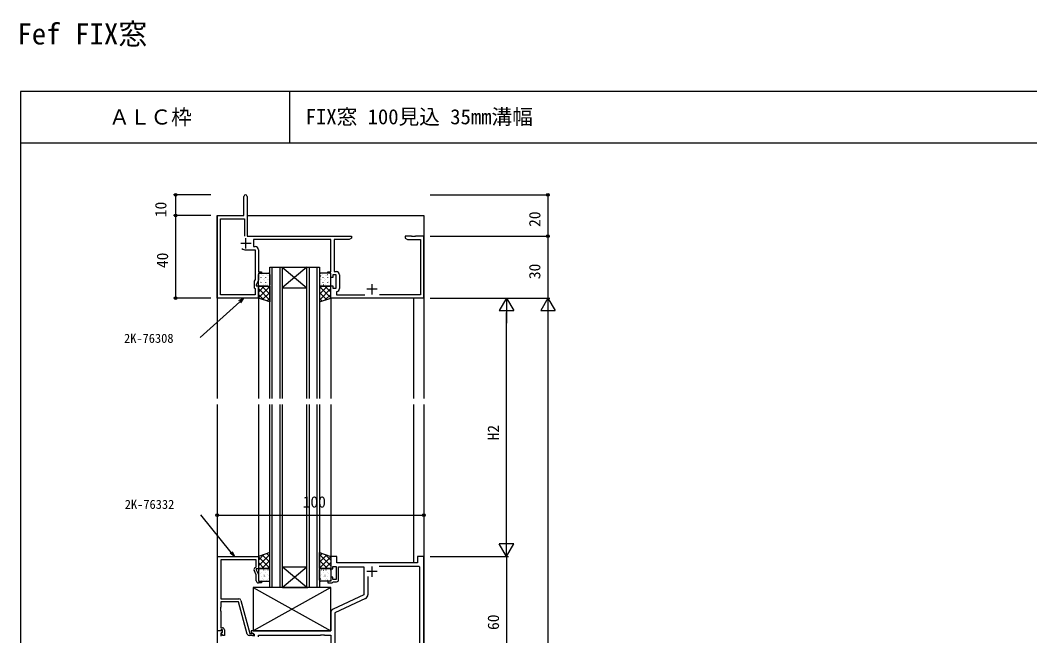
# Model space of a CAD drawing. Units: millimetres, scale not verified. Extents: x -437 to 438, y -344 to 341.
# Drawn here: x -436.9 to 51.3, y 43 to 340.9 of the extents above; entities that cross this region are included whole.
import ezdxf
from ezdxf.enums import TextEntityAlignment as Align

# ---------------------------------------------------------------- set-up
doc = ezdxf.new("R2010")
doc.units = ezdxf.units.MM
doc.header["$LTSCALE"] = 2
for name, color, linetype in [('0-1_USER1', 3, 'Continuous'), ('0-2_YKK_11', 7, 'Continuous'), ('0-3_YKK_12', 2, 'Continuous'), ('0-4_YKK_13', 4, 'Continuous'), ('0-6_YKK_D', 6, 'Continuous'), ('0-7_YKK_ZWAK', 7, 'Continuous')]:
    doc.layers.add(name, color=color, linetype=linetype)
doc.styles.add('ＭＳ ゴシック', font='')
doc.styles.get('ＭＳ ゴシック').set_extended_font_data('MS Gothic')

msp = doc.modelspace()

# ---------------------------------------------------------------- linework, layer by layer
at = {"layer": '0-2_YKK_11'}
for p, q in [((-327.7, 230.4), (-327.7, 235.4)), ((-325.2, 232.9), (-330.2, 232.9)), ((-282.47, 217.73), (-282.47, 211.07)), ((-264.2, 210.7), (-269.2, 210.7)), ((-266.7, 208.2), (-266.7, 213.2)), ((-264.2, 74.098), (-269.2, 74.098)), ((-266.7, 71.598), (-266.7, 76.598)), ((-268.77, 71.698), (-268.77, 62.904)), ((-324.5, 43.098), (-326.107, 43.098))]:
    msp.add_line(p, q, dxfattribs=at)
for points in [[(-321.7, 229.83), (-321.7, 219.2), (-320.2, 219.2), (-320.2, 218.4), (-321.7, 218.4), (-321.7, 215.045), (-322.7, 212.9), (-322.7, 212.4), (-321.7, 212.4), (-321.7, 206.4), (-341.7, 206.4), (-341.7, 246.4), (-328.7, 246.4), (-328.7, 255.65)], [(-327.2, 255.65), (-327.2, 236.4), (-276.7, 236.4), (-276.7, 235.4), (-277.791, 234.77), (-285.07, 234.77), (-285.07, 219.23), (-283.97, 219.23)], [(-327.7, 229.7), (-323.33, 229.7), (-323.33, 215.406), (-323.7, 214.612), (-323.7, 211.4), (-323.33, 211.03), (-323.33, 208.03), (-340.07, 208.03), (-340.07, 244.77), (-328.4, 244.77), (-328.4, 236.4)], [(-241.7, 206.4), (-286.7, 206.4), (-286.7, 212.4), (-285.7, 212.4), (-285.7, 211.2), (-284.1, 211.2), (-284.1, 217.6), (-285.7, 217.6), (-285.7, 216.4), (-286.7, 216.4), (-286.7, 218.4), (-288.2, 218.4), (-288.2, 219.2), (-286.7, 219.2), (-286.7, 234.77), (-324, 234.77), (-324, 231.33), (-323.2, 231.33)], [(-241.7, 206.4), (-241.7, 236.4), (-245.742, 236.4), (-245.925, 236.28), (-246.475, 236.28), (-246.658, 236.4), (-246.742, 236.4), (-246.925, 236.28), (-247.475, 236.28), (-247.658, 236.4), (-250.7, 236.4), (-250.7, 235.4), (-249.609, 234.77), (-243.33, 234.77), (-243.33, 208.03), (-263.164, 208.03)], [(-283.745, 209.587), (-284, 209.29), (-284, 208.03), (-270.236, 208.03)], [(-341.5, 45.398), (-341.5, 81.398), (-321.7, 81.398), (-321.7, 75.398), (-322.7, 75.398), (-322.7, 74.898), (-321.7, 72.754), (-321.7, 69.398), (-320.2, 69.398), (-320.2, 68.598), (-321.7, 68.598)], [(-323.327, 76.036), (-322.7, 76.398), (-322.7, 79.768), (-339.87, 79.768), (-339.87, 60.898), (-331.169, 60.898)], [(-241.7, 21.398), (-241.7, 81.398), (-244.7, 81.398), (-244.7, 78.398), (-283.7, 78.398), (-283.7, 81.398), (-286.7, 81.398), (-286.7, 75.398), (-285.7, 75.398), (-285.7, 76.598), (-284.1, 76.598), (-284.1, 70.198), (-285.7, 70.198), (-285.7, 71.398), (-286.7, 71.398), (-286.7, 69.398), (-288.2, 69.398), (-288.2, 68.598), (-286, 68.598), (-285.7, 68.898), (-285.4, 69.198), (-283.9, 69.198)], [(-322.7, 69.598), (-322.7, 72.532), (-323.733, 74.748)], [(-282.9, 70.198), (-282.9, 76.398), (-270.7, 76.398), (-270.7, 62.859), (-285.545, 55.937)], [(-263.337, 23.328), (-243.63, 23.328), (-243.63, 76.168), (-243.93, 76.468), (-263.337, 76.468)], [(-327.073, 43.84), (-331.269, 59.498), (-339.87, 59.498), (-339.87, 56.857), (-339.99, 56.673), (-339.99, 56.123), (-339.87, 55.94), (-339.87, 55.857), (-339.99, 55.673), (-339.99, 55.123), (-339.87, 54.94), (-339.87, 46.898), (-339.1, 46.898)], [(-330.203, 60.157), (-325.9, 44.098), (-325.066, 44.098), (-324.877, 44.165)], [(-269.925, 61.091), (-284.77, 54.169), (-284.77, 34.528), (-284.17, 34.528)], [(-286.7, 54.124), (-286.7, 45.398), (-325.2, 45.398), (-325.2, 44.598), (-323.7, 43.732), (-323.7, 42.898)], [(-339.77, 42.898), (-339.77, 44.304), (-339.064, 45.01), (-339.224, 45.398), (-341.7, 45.398), (-341.7, 21.398)], [(-338.1, 45.898), (-338.1, 43.098), (-338.923, 43.098), (-339.674, 44.398), (-339.1, 44.972), (-339.1, 45.898), (-339.67, 45.898), (-339.87, 45.698), (-340.17, 45.398), (-341.5, 45.398)], [(-321.7, 42.468), (-321.7, 43.398), (-291.658, 43.398), (-291.475, 43.518), (-290.925, 43.518), (-290.742, 43.398), (-290.658, 43.398), (-290.475, 43.518), (-289.925, 43.518), (-289.742, 43.398), (-286.7, 43.398), (-286.7, 34.198)]]:
    msp.add_lwpolyline(points, dxfattribs=at)
for centre, radius, start, end in [((-327.95, 255.65), 0.75, 89.99998, 179.99996), ((-327.95, 255.65), 0.75, 0, 89.99998), ((-327.7, 232.9), 3.2, 231.63349, 270), ((-323.2, 229.83), 1.5, 0, 89.99998), ((-283.97, 217.73), 1.5, 0, 89.99998), ((-283.97, 211.07), 1.5, 278.62691, 359.99998), ((-322.827, 75.17), 1, 119.99999, 205), ((-321.7, 69.598), 1, 180.00002, 270), ((-283.9, 70.198), 1, 270, 359.99998), ((-331.169, 59.898), 1, 14.99998, 89.99998), ((-270.77, 62.904), 2, 294.99998, 0), ((-284.7, 54.124), 2, 115.00002, 180.00002), ((-339.1, 45.898), 1, 0, 89.99998), ((-324.5, 43.698), 0.6, 270, 128.94243), ((-326.107, 44.098), 1, 195, 270)]:
    msp.add_arc(centre, radius, start, end, dxfattribs=at)
at = {"layer": '0-3_YKK_12'}
for p, q in [((-341.7, 246.4), (-329, 246.4)), ((-341.7, 246.4), (-341.7, 157.899)), ((-327.2, 246.4), (-241.7, 246.4)), ((-241.7, 246.4), (-241.7, 157.899)), ((-316.2, 221.4), (-310.2, 221.4)), ((-316.2, 157.899), (-316.2, 221.4)), ((-315.2, 221.4), (-315.2, 157.899)), ((-311.2, 157.899), (-311.2, 221.4)), ((-298.2, 221.4), (-310.2, 211.4)), ((-310.2, 221.4), (-298.2, 211.4)), ((-310.2, 221.4), (-298.2, 221.4)), ((-310.2, 221.4), (-310.2, 157.899)), ((-298.2, 221.4), (-292.2, 221.4)), ((-298.2, 157.899), (-298.2, 221.4)), ((-297.2, 221.4), (-297.2, 157.899)), ((-293.2, 157.899), (-293.2, 221.4)), ((-292.2, 221.4), (-292.2, 157.899)), ((-310.2, 211.4), (-298.2, 211.4)), ((-321.7, 206.392), (-321.7, 157.899)), ((-286.7, 206.392), (-286.7, 157.899)), ((-246.7, 206.4), (-246.7, 157.899)), ((-341.7, 154.899), (-341.7, -34.602)), ((-321.7, 154.899), (-321.7, 81.199)), ((-316.2, 66.398), (-316.2, 154.899)), ((-315.2, 154.899), (-315.2, 66.398)), ((-311.2, 66.398), (-311.2, 154.899)), ((-310.2, 154.899), (-310.2, 66.398)), ((-298.2, 66.398), (-298.2, 154.899)), ((-297.2, 154.899), (-297.2, 66.398)), ((-293.2, 66.398), (-293.2, 154.899)), ((-292.2, 154.899), (-292.2, 66.398)), ((-286.7, 154.899), (-286.7, 81.199)), ((-246.7, 154.899), (-246.7, 78.398)), ((-241.7, 154.899), (-241.7, -34.602)), ((-298.2, 66.398), (-310.2, 76.398)), ((-310.2, 66.398), (-298.2, 76.398)), ((-310.2, 76.398), (-298.2, 76.398)), ((-309.8, 66.398), (-316.2, 66.398)), ((-309.8, 66.398), (-297.8, 66.398)), ((-292.2, 66.398), (-297.8, 66.398))]:
    msp.add_line(p, q, dxfattribs=at)
at = {"layer": '0-4_YKK_13'}
for p, q in [((-321.7, 212.685), (-321.7, 217.9)), ((-321.545, 216.77), (-321.548, 216.777)), ((-321.544, 217.506), (-321.544, 217.543)), ((-321.544, 215.226), (-321.544, 215.263)), ((-321.2, 218.4), (-316.7, 218.4)), ((-320.333, 216.294), (-320.333, 216.332)), ((-320.166, 217.842), (-320.208, 217.904)), ((-319.574, 217.219), (-319.576, 217.226)), ((-319.302, 217.506), (-319.302, 217.543)), ((-319.302, 215.226), (-319.302, 215.263)), ((-318.831, 215.825), (-318.873, 215.888)), ((-318.845, 215.162), (-318.848, 215.169)), ((-318.091, 216.294), (-318.091, 216.332)), ((-317.702, 217.951), (-317.705, 217.958)), ((-317.059, 217.506), (-317.059, 217.543)), ((-317.059, 215.226), (-317.059, 215.263)), ((-316.874, 215.611), (-316.876, 215.618)), ((-316.789, 217.179), (-316.83, 217.241)), ((-316.2, 217.9), (-316.2, 212.685)), ((-292.2, 217.9), (-292.2, 212.685)), ((-287.2, 218.4), (-291.7, 218.4)), ((-291.611, 217.179), (-291.57, 217.241)), ((-291.526, 215.611), (-291.524, 215.618)), ((-291.341, 217.506), (-291.341, 217.543)), ((-291.341, 215.226), (-291.341, 215.263)), ((-290.698, 217.951), (-290.695, 217.958)), ((-290.309, 216.294), (-290.309, 216.332)), ((-289.569, 215.825), (-289.527, 215.888)), ((-289.555, 215.162), (-289.552, 215.169)), ((-289.098, 217.506), (-289.098, 217.543)), ((-289.098, 215.226), (-289.098, 215.263)), ((-288.826, 217.219), (-288.824, 217.226)), ((-288.234, 217.842), (-288.192, 217.904)), ((-288.067, 216.294), (-288.067, 216.332)), ((-286.856, 217.506), (-286.856, 217.543)), ((-286.856, 215.226), (-286.856, 215.263)), ((-286.855, 216.77), (-286.852, 216.777)), ((-286.7, 212.685), (-286.7, 217.9)), ((-321.7, 212.164), (-321.679, 212.185)), ((-321.7, 209.336), (-318.851, 212.185)), ((-321.7, 206.507), (-316.2, 212.007)), ((-321.7, 210.982), (-316.2, 205.482)), ((-321.544, 212.946), (-321.544, 212.983)), ((-317.1, 212.185), (-321.2, 212.185)), ((-320.804, 214.677), (-320.807, 214.684)), ((-320.333, 214.014), (-320.333, 214.052)), ((-320.074, 212.185), (-316.2, 208.311)), ((-319.976, 212.337), (-319.978, 212.344)), ((-319.386, 212.223), (-319.427, 212.286)), ((-319.302, 212.946), (-319.302, 212.983)), ((-318.104, 213.069), (-318.107, 213.076)), ((-318.091, 214.014), (-318.091, 214.052)), ((-317.246, 212.185), (-316.2, 211.139)), ((-317.059, 212.946), (-317.059, 212.983)), ((-288.326, 212.185), (-292.2, 208.311)), ((-291.154, 212.185), (-292.2, 211.139)), ((-286.7, 206.507), (-292.2, 212.007)), ((-286.7, 210.982), (-292.2, 205.482)), ((-291.341, 212.946), (-291.341, 212.983)), ((-291.3, 212.185), (-287.2, 212.185)), ((-290.309, 214.014), (-290.309, 214.052)), ((-290.296, 213.069), (-290.293, 213.076)), ((-286.7, 209.336), (-289.549, 212.185)), ((-289.098, 212.946), (-289.098, 212.983)), ((-289.014, 212.223), (-288.973, 212.286)), ((-288.424, 212.337), (-288.422, 212.344)), ((-288.067, 214.014), (-288.067, 214.052)), ((-287.596, 214.677), (-287.593, 214.684)), ((-286.856, 212.946), (-286.856, 212.983)), ((-286.7, 212.164), (-286.721, 212.185)), ((-321.7, 208.154), (-319.043, 205.497)), ((-319.669, 205.71), (-316.2, 209.179)), ((-317.558, 204.992), (-316.2, 206.35)), ((-288.731, 205.71), (-292.2, 209.179)), ((-290.842, 204.992), (-292.2, 206.35)), ((-286.7, 208.154), (-289.357, 205.497)), ((-321.7, 76.816), (-316.2, 82.316)), ((-321.7, 79.644), (-319.043, 82.302)), ((-321.7, 81.291), (-316.2, 75.791)), ((-321.7, 78.463), (-318.851, 75.614)), ((-320.074, 75.614), (-316.2, 79.488)), ((-319.669, 82.089), (-316.2, 78.62)), ((-317.558, 82.806), (-316.2, 81.448)), ((-290.842, 82.806), (-292.2, 81.448)), ((-286.7, 76.816), (-292.2, 82.316)), ((-288.731, 82.089), (-292.2, 78.62)), ((-286.7, 81.291), (-292.2, 75.791)), ((-288.326, 75.614), (-292.2, 79.488)), ((-286.7, 78.463), (-289.549, 75.614)), ((-286.7, 79.644), (-289.357, 82.302)), ((-321.7, 75.634), (-321.679, 75.614)), ((-321.7, 75.114), (-321.7, 69.898)), ((-321.544, 74.853), (-321.544, 74.815)), ((-317.1, 75.614), (-321.2, 75.614)), ((-320.333, 73.784), (-320.333, 73.746)), ((-319.976, 75.461), (-319.978, 75.454)), ((-319.386, 75.575), (-319.427, 75.513)), ((-319.302, 74.853), (-319.302, 74.815)), ((-318.104, 74.729), (-318.107, 74.722)), ((-318.091, 73.784), (-318.091, 73.746)), ((-317.246, 75.614), (-316.2, 76.659)), ((-317.059, 74.853), (-317.059, 74.815)), ((-316.2, 69.898), (-316.2, 75.114)), ((-291.154, 75.614), (-292.2, 76.659)), ((-292.2, 69.898), (-292.2, 75.114)), ((-291.341, 74.853), (-291.341, 74.815)), ((-291.3, 75.614), (-287.2, 75.614)), ((-290.309, 73.784), (-290.309, 73.746)), ((-290.296, 74.729), (-290.293, 74.722)), ((-289.098, 74.853), (-289.098, 74.815)), ((-289.014, 75.575), (-288.973, 75.513)), ((-288.424, 75.461), (-288.422, 75.454)), ((-288.067, 73.784), (-288.067, 73.746)), ((-286.856, 74.853), (-286.856, 74.815)), ((-286.7, 75.634), (-286.721, 75.614)), ((-286.7, 75.114), (-286.7, 69.898)), ((-321.545, 71.029), (-321.548, 71.021)), ((-321.544, 72.573), (-321.544, 72.535)), ((-321.544, 70.293), (-321.544, 70.255)), ((-321.2, 69.398), (-316.7, 69.398)), ((-320.804, 73.121), (-320.807, 73.114)), ((-320.333, 71.504), (-320.333, 71.466)), ((-320.166, 69.956), (-320.208, 69.894)), ((-319.574, 70.579), (-319.576, 70.572)), ((-319.302, 72.573), (-319.302, 72.535)), ((-319.302, 70.293), (-319.302, 70.255)), ((-318.831, 71.973), (-318.873, 71.911)), ((-318.845, 72.637), (-318.848, 72.63)), ((-318.091, 71.504), (-318.091, 71.466)), ((-317.702, 69.847), (-317.705, 69.84)), ((-317.059, 72.573), (-317.059, 72.535)), ((-317.059, 70.293), (-317.059, 70.255)), ((-316.874, 72.188), (-316.876, 72.18)), ((-316.789, 70.62), (-316.83, 70.557)), ((-287.2, 69.398), (-291.7, 69.398)), ((-291.611, 70.62), (-291.57, 70.557)), ((-291.526, 72.188), (-291.524, 72.18)), ((-291.341, 72.573), (-291.341, 72.535)), ((-291.341, 70.293), (-291.341, 70.255)), ((-290.698, 69.847), (-290.695, 69.84)), ((-290.309, 71.504), (-290.309, 71.466)), ((-289.569, 71.973), (-289.527, 71.911)), ((-289.555, 72.637), (-289.552, 72.63)), ((-289.098, 72.573), (-289.098, 72.535)), ((-289.098, 70.293), (-289.098, 70.255)), ((-288.826, 70.579), (-288.824, 70.572)), ((-288.234, 69.956), (-288.192, 69.894)), ((-288.067, 71.504), (-288.067, 71.466)), ((-287.596, 73.121), (-287.593, 73.114)), ((-286.856, 72.573), (-286.856, 72.535)), ((-286.856, 70.293), (-286.856, 70.255)), ((-286.855, 71.029), (-286.852, 71.021)), ((-286.7, 66.398), (-324.2, 45.398)), ((-324.2, 66.398), (-286.7, 45.398))]:
    msp.add_line(p, q, dxfattribs=at)
for points in [[(-321.7, 206.4), (-321.7, 212.185), (-316.2, 212.185), (-316.2, 204.53)], [(-286.7, 206.4), (-286.7, 212.185), (-292.2, 212.185), (-292.2, 204.53)], [(-321.7, 81.398), (-321.7, 75.614), (-316.2, 75.614), (-316.2, 83.268)], [(-286.7, 81.398), (-286.7, 75.614), (-292.2, 75.614), (-292.2, 83.268)], [(-324.2, 45.398), (-286.7, 45.398), (-286.7, 66.398), (-324.2, 66.398)]]:
    msp.add_lwpolyline(points, close=True, dxfattribs=at)
for centre, start, end in [((-321.2, 217.9), 90, 180), ((-316.7, 217.9), 0, 90), ((-291.7, 217.9), 90, 180), ((-287.2, 217.9), 0, 90), ((-321.2, 212.685), 180, 270), ((-316.7, 212.685), 270, 0), ((-291.7, 212.685), 180, 270), ((-287.2, 212.685), 270, 0), ((-321.2, 75.114), 90, 180), ((-316.7, 75.114), 0, 90), ((-291.7, 75.114), 90, 180), ((-287.2, 75.114), 0, 90), ((-321.2, 69.898), 180, 270), ((-316.7, 69.898), 270, 0), ((-291.7, 69.898), 180, 270), ((-287.2, 69.898), 270, 0)]:
    msp.add_arc(centre, 0.5, start, end, dxfattribs=at)
at = {"layer": '0-6_YKK_D'}
for p, q in [((-344.7, 256.4), (-362.7, 256.4)), ((-361.7, 256.4), (-361.7, 246.4)), ((-238.7, 256.4), (-180.7, 256.4)), ((-181.7, 256.4), (-181.7, 236.4)), ((-344.7, 246.4), (-362.7, 246.4)), ((-344.7, 246.4), (-362.7, 246.4)), ((-361.7, 246.4), (-361.7, 206.4)), ((-238.7, 236.4), (-180.7, 236.4)), ((-238.7, 236.4), (-180.7, 236.4)), ((-181.7, 236.4), (-181.7, 206.4)), ((-344.7, 206.4), (-362.7, 206.4)), ((-238.7, 206.4), (-200.7, 206.4)), ((-238.7, 206.4), (-180.7, 206.4)), ((-238.7, 206.4), (-180.7, 206.4)), ((-201.7, 206.4), (-205.2, 200.338)), ((-201.7, 206.4), (-198.2, 200.338)), ((-201.7, 206.4), (-201.7, 194.276)), ((-181.7, 206.4), (-185.2, 200.338)), ((-181.7, 206.4), (-178.2, 200.338)), ((-181.7, 206.4), (-181.7, 194.276)), ((-205.2, 200.338), (-198.2, 200.338)), ((-185.2, 200.338), (-178.2, 200.338)), ((-201.7, 88.398), (-201.7, 199.4)), ((-181.7, 199.4), (-181.7, -256.602)), ((-341.7, 101.398), (-241.7, 101.398)), ((-201.7, 81.398), (-201.7, 93.523)), ((-201.7, 81.398), (-205.2, 87.461)), ((-198.2, 87.461), (-205.2, 87.461)), ((-201.7, 81.398), (-198.2, 87.461)), ((-238.7, 81.398), (-200.7, 81.398)), ((-238.7, 81.398), (-200.7, 81.398)), ((-201.7, 81.398), (-201.7, 21.398))]:
    msp.add_line(p, q, dxfattribs=at)
for points in [[(-328.84, 206.4), (-330.728, 204.686), (-349.827, 187.354)], [(-331.187, 205.192), (-328.84, 206.4), (-330.269, 204.18)], [(-333.233, 81.398), (-334.832, 83.385), (-349.489, 101.591)], [(-334.3, 83.813), (-333.233, 81.398), (-335.364, 82.956)]]:
    msp.add_lwpolyline(points, dxfattribs=at)
for centre in [(-361.7, 256.4), (-181.7, 256.4), (-361.7, 246.4), (-361.7, 246.4), (-181.7, 236.4), (-181.7, 236.4), (-361.7, 206.4), (-341.7, 101.398), (-241.7, 101.398)]:
    msp.add_circle(centre, 0.637, dxfattribs=at)
at = {"layer": '0-7_YKK_ZWAK'}
for p, q in [((-436.7, 306.4), (-436.7, -343.6)), ((438.3, 306.4), (-436.7, 306.4)), ((-306.7, 306.4), (-306.7, 281.4)), ((438.3, 281.4), (-436.7, 281.4))]:
    msp.add_line(p, q, dxfattribs=at)

# ---------------------------------------------------------------- texts
at = {"layer": '0-1_USER1', "style": 'ＭＳ ゴシック'}
for s, height, p in [('Fef FIX窓', 10.26, (-438.288, 326.059)), ('ＡＬＣ枠', 7.331, (-393.888, 288.173)), ('FIX窓 100見込 35mm溝幅', 7.331, (-298.836, 288.315))]:
    msp.add_text(s, height=height, dxfattribs=at).set_placement(p, align=Align.BOTTOM_LEFT)
at = {"layer": '0-6_YKK_D', "style": 'ＭＳ ゴシック'}
for s, p in [('10', (-364.522, 245.562)), ('20', (-183.7, 240.86)), ('40', (-363.7, 220.945)), ('30', (-183.7, 215.582)), ('H2', (-203.7, 137.571)), ('60', (-203.7, 45.837))]:
    msp.add_text(s, height=5.499, rotation=90, dxfattribs=at).set_placement(p, align=Align.BOTTOM_LEFT)
for s, height, p in [('2K-76308', 4.399, (-386.679, 183.445)), ('2K-76332', 4.399, (-386.307, 103.091)), ('100', 5.499, (-300.265, 103.398))]:
    msp.add_text(s, height=height, dxfattribs=at).set_placement(p, align=Align.BOTTOM_LEFT)

doc.saveas('drawing.dxf')
